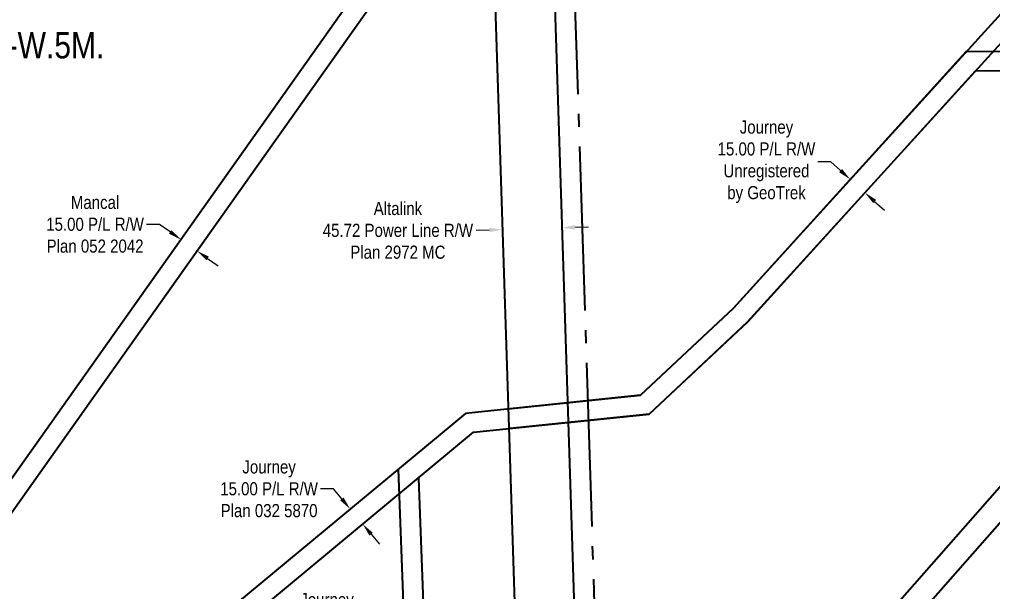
# Model space of a CAD drawing. Extents: x 670596 to 687743, y 5824540 to 5836613.
# Drawn here: x 677528 to 678269, y 5828249 to 5828685 of the extents above; entities that cross this region are included whole.
import ezdxf
from ezdxf.enums import TextEntityAlignment as Align

# ---------------------------------------------------------------- set-up
doc = ezdxf.new("R2010")
doc.units = 0
doc.header["$LTSCALE"] = 5
doc.header["$PDSIZE"] = 0.5
doc.linetypes.add('foc-QUARTERLINE', pattern=[33, 25, -3, 2, -3])
doc.layers.get('Defpoints').update_dxf_attribs({"color": 9})
for name, color, linetype in [('AS-ROADS', 254, 'Continuous'), ('C-SYMBOL', 7, 'Continuous'), ('F-RW', 190, 'Continuous'), ('L-QSEC', 8, 'foc-QUARTERLINE')]:
    doc.layers.add(name, color=color, linetype=linetype)
doc.layers.add('F-RW-T', color=190, linetype='Continuous', lineweight=9)
doc.styles.add('175L', font='ARIALN.TTF', dxfattribs={"height": 20})
doc.styles.add('80CG', font='ARIALN.TTF', dxfattribs={"height": 10})
doc.dimstyles.new('Compass 5 000', dxfattribs={"dimscale": 5, "dimtxt": 9, "dimasz": 2, "dimexe": 0.2, "dimexo": 0.0625, "dimgap": 0.5, "dimtad": 0, "dimtih": 1, "dimtoh": 1, "dimzin": 0, "dimdsep": 46, "dimtxsty": '80CG', "dimcen": 0.1, "dimse1": 1, "dimse2": 1, "dimclrd": 256, "dimclrt": 256, "dimaunit": 1, "dimadec": 4, "dimazin": 0, "dimtfac": 0.06, "dimtofl": 0, "dimtmove": 0, "dimatfit": 1, "dimfxl": 0.2, "dimtolj": 1, "dimtzin": 0, "dimlwd": -1, "dimarcsym": 0})

# ---------------------------------------------------------------- blocks, each defined once
blk = doc.blocks.new('*D453')
at = {"layer": 'Defpoints', "color": 0, "transparency": 16777216}
for p in [(678349.62, 5828748.93), (678154.27, 5828555.8), (678165.38, 5828545.73)]:
    blk.add_point(p, dxfattribs=at)
at = {"layer": 'F-RW-T', "transparency": 16777216}
for p, q in [((678323.69, 5828772.43), (678313.69, 5828772.43)), ((678331.1, 5828765.72), (678323.69, 5828772.43)), ((678357.03, 5828742.21), (678364.43, 5828735.49))]:
    blk.add_line(p, q, dxfattribs=at)
for points in [[(678332.22, 5828766.95), (678329.98, 5828764.48), (678338.5, 5828759)], [(678358.14, 5828743.44), (678355.91, 5828740.97), (678349.62, 5828748.93)]]:
    blk.add_solid(points, dxfattribs=at)
at = {"layer": 'F-RW-T', "transparency": 16777216, "insert": (678274.6, 5828772.43), "char_height": 10, "attachment_point": 5, "style": '80CG'}
blk.add_mtext('\\A1;Journey\\P15.00 P/L R/W\\PPlan 032 5870', dxfattribs=at)
blk = doc.blocks.new('*D455')
at = {"layer": 'Defpoints', "color": 0, "transparency": 16777216}
for p in [(677657.13, 5828526.56), (677650.62, 5828517.37), (677669.34, 5828517.91)]:
    blk.add_point(p, dxfattribs=at)
at = {"layer": 'F-RW-T', "transparency": 16777216}
for p, q in [((677634.3, 5828528.93), (677624.3, 5828528.93)), ((677642.46, 5828523.15), (677634.3, 5828528.93)), ((677671, 5828502.94), (677679.16, 5828497.16))]:
    blk.add_line(p, q, dxfattribs=at)
for points in [[(677643.42, 5828524.51), (677641.5, 5828521.79), (677650.62, 5828517.37)], [(677671.96, 5828504.3), (677670.03, 5828501.58), (677662.84, 5828508.72)]]:
    blk.add_solid(points, dxfattribs=at)
at = {"layer": 'F-RW-T', "transparency": 16777216, "insert": (677585.21, 5828528.93), "char_height": 10, "attachment_point": 5, "style": '80CG'}
blk.add_mtext('\\A1;Mancal\\P15.00 P/L R/W\\PPlan 052 2042', dxfattribs=at)
blk = doc.blocks.new('*D456')
at = {"layer": 'Defpoints', "color": 0, "transparency": 16777216}
for p in [(677787.05, 5828317.9), (677779.71, 5828311.81), (677796.61, 5828306.36)]:
    blk.add_point(p, dxfattribs=at)
at = {"layer": 'F-RW-T', "transparency": 16777216}
for p, q in [((677766.94, 5828327.2), (677756.94, 5828327.2)), ((677773.33, 5828319.51), (677766.94, 5828327.2)), ((677795.66, 5828292.58), (677802.05, 5828284.88))]:
    blk.add_line(p, q, dxfattribs=at)
for points in [[(677774.61, 5828320.57), (677772.04, 5828318.44), (677779.71, 5828311.81)], [(677796.94, 5828293.65), (677794.38, 5828291.52), (677789.28, 5828300.28)]]:
    blk.add_solid(points, dxfattribs=at)
at = {"layer": 'F-RW-T', "transparency": 16777216, "insert": (677717.86, 5828327.2), "char_height": 10, "attachment_point": 5, "style": '80CG'}
blk.add_mtext('\\A1;Journey\\P15.00 P/L R/W\\PPlan 032 5870', dxfattribs=at)
blk = doc.blocks.new('*D462')
at = {"layer": 'Defpoints', "color": 0, "transparency": 16777216}
for p in [(677940.75, 5828545.96), (677895.13, 5828544.5), (677895.75, 5828524.93)]:
    blk.add_point(p, dxfattribs=at)
at = {"layer": 'F-RW-T', "transparency": 16777216}
for p, q in [((677885.76, 5828524.61), (677875.76, 5828524.29)), ((677951.38, 5828526.72), (677961.37, 5828527.04))]:
    blk.add_line(p, q, dxfattribs=at)
for points in [[(677885.71, 5828526.28), (677885.81, 5828522.95), (677895.75, 5828524.93)], [(677951.32, 5828528.39), (677951.43, 5828525.06), (677941.38, 5828526.4)]]:
    blk.add_solid(points, dxfattribs=at)
at = {"layer": 'F-RW-T', "transparency": 16777216, "insert": (677816.07, 5828524.29), "char_height": 10, "attachment_point": 5, "style": '80CG'}
blk.add_mtext('\\A1;Altalink\\P45.72 Power Line R/W\\PPlan 2972 MC', dxfattribs=at)
blk = doc.blocks.new('*D484')
at = {"layer": 'Defpoints', "color": 0, "transparency": 16777216}
for p in [(677821.1, 5828216.91), (677821.66, 5828201.85), (677836.65, 5828202.41)]:
    blk.add_point(p, dxfattribs=at)
at = {"layer": 'F-RW-T', "transparency": 16777216}
for p, q in [((677811.11, 5828216.54), (677801.11, 5828216.16)), ((677846.08, 5828217.85), (677856.07, 5828218.22))]:
    blk.add_line(p, q, dxfattribs=at)
for points in [[(677846.02, 5828219.51), (677846.14, 5828216.18), (677836.09, 5828217.47)], [(677811.04, 5828218.2), (677811.17, 5828214.87), (677821.1, 5828216.91)]]:
    blk.add_solid(points, dxfattribs=at)
at = {"layer": 'F-RW-T', "transparency": 16777216, "insert": (677762.03, 5828216.16), "char_height": 10, "attachment_point": 5, "style": '80CG'}
blk.add_mtext('\\A1;Journey\\P15.00 P/L R/W\\PUnregistered\\Pby GeoTrek', dxfattribs=at)
blk = doc.blocks.new('*D507')
at = {"layer": 'Defpoints', "color": 0, "transparency": 16777216}
for p in [(678160.96, 5828563.18), (678163.88, 5828566.4), (678175.01, 5828556.3)]:
    blk.add_point(p, dxfattribs=at)
at = {"layer": 'F-RW-T', "transparency": 16777216}
for p, q in [((678146.15, 5828576.62), (678136.15, 5828576.62)), ((678153.56, 5828569.9), (678146.15, 5828576.62)), ((678179.51, 5828546.37), (678186.91, 5828539.66))]:
    blk.add_line(p, q, dxfattribs=at)
for points in [[(678154.68, 5828571.13), (678152.44, 5828568.67), (678160.96, 5828563.18)], [(678180.63, 5828547.61), (678178.39, 5828545.14), (678172.1, 5828553.09)]]:
    blk.add_solid(points, dxfattribs=at)
at = {"layer": 'F-RW-T', "transparency": 16777216, "insert": (678097.06, 5828576.62), "char_height": 10, "attachment_point": 5, "style": '80CG'}
blk.add_mtext('\\A1;Journey\\P15.00 P/L R/W\\PUnregistered\\Pby GeoTrek', dxfattribs=at)

msp = doc.modelspace()

# ---------------------------------------------------------------- hatches: boundary and pattern name
at = {"layer": 'AS-ROADS'}
h = msp.add_hatch(color=256, dxfattribs=at)
h.dxf.hatch_style = 1
h.paths.add_polyline_path([(682678.285, 5832378.284), (682679.237, 5832371.44), (682678.476, 5832368.778), (682676.859, 5832365.926), (682687.322, 5832365.831), (682684.183, 5832370.964), (682682.661, 5832374.577), (682682.566, 5832377.333), (682682.566, 5832379.045)], flags=16)
h.paths.add_polyline_path([(681464.565, 5832333.37), (681471.954, 5832333.222), (681472.545, 5832327.019), (681474.319, 5832324.36), (681475.206, 5832323.326), (681461.314, 5832321.997), (681462.939, 5832325.394), (681463.974, 5832328.2), (681464.252, 5832330.272), (681464.542, 5832331.722)], flags=16)
h.paths.add_polyline_path([(681048.14, 5832317.983), (681052.253, 5832311.083), (681052.694, 5832307.12), (681062.388, 5832306.826), (681060.185, 5832312.404), (681056.954, 5832317.249), (681056.66, 5832320.038)], flags=16)
edge = h.paths.add_edge_path()
edge.add_line((683515.178, 5832287.041), (683508.934, 5832397.566))
edge.add_line((677284.424, 5825051.076), (677268.886, 5825051.076))

# ---------------------------------------------------------------- linework, layer by layer
at = {"layer": 'F-RW', "flags": 128}
for points in [[(677185.594, 5827891.665), (677707.591, 5827914.513), (677872.635, 5828001.687), (678016.475, 5828007.388), (678132.723, 5828139.568), (678497.063, 5828553.81), (678496.399, 5828571.844), (678489.415, 5828763.278), (678533.445, 5828903.967), (678531.615, 5828954.601), (678513.637, 5828953.94), (678515.344, 5828906.387), (678471.301, 5828765.694), (678478.816, 5828560.319), (678016.947, 5828035.177), (678008.06, 5828025.073), (677867.849, 5828019.507), (677702.768, 5827932.317), (677184.806, 5827909.63)], [(677624.545, 5828163.604), (677873.71, 5828370.328), (678007.565, 5828384.259), (678082.677, 5828454.506), (678311.94, 5828707.369), (678426.744, 5828824.227), (678500.267, 5828908.416), (678498.65, 5828953.387), (678483.625, 5828952.842), (678485.082, 5828913.809), (678415.743, 5828834.424), (678301.019, 5828717.659), (678071.983, 5828465.04), (678001.006, 5828398.66), (677867.647, 5828384.758), (677614.964, 5828175.143)], [(677182.276, 5827967.557), (677282.788, 5827972.046), (677381.818, 5828111.887), (677864.055, 5828792.864), (677968.317, 5828796.725), (678146.724, 5828901.025), (678145.227, 5828940.431), (678130.244, 5828939.86), (678131.398, 5828909.435), (677964, 5828811.575), (677856.111, 5828807.583), (677636.261, 5828497.089), (677363.001, 5828111.198), (677274.796, 5827986.691), (677181.619, 5827982.529)], [(677882.712, 5828930.8), (677908.468, 5828131.167), (677934.327, 5827327.103), (677962.72, 5826521.773), (677992.051, 5825718.76), (678037.692, 5825720.436), (678008.354, 5826524.64), (677979.917, 5827328.769), (677954.131, 5828132.898), (677928.384, 5828932.472)]]:
    msp.add_lwpolyline(points, close=True, dxfattribs=at)
for points in [[(677900.188, 5828388.222), (678001.04, 5828398.63), (678072.036, 5828465.029), (678249.381, 5828660.682), (678419.353, 5828662.266), (678419.493, 5828647.268), (678256.085, 5828645.746), (678082.733, 5828454.498), (678007.599, 5828384.229), (677901.728, 5828373.303)], [(677831.665, 5828335.445), (677865.355, 5827436.721), (677850.368, 5827436.16), (677816.403, 5828342.201)]]:
    msp.add_lwpolyline(points, dxfattribs=at)
at = {"layer": 'L-QSEC', "flags": 128}
msp.add_lwpolyline([(677969.358, 5828133.476), (677943.459, 5828938.205)], dxfattribs=at)

# ---------------------------------------------------------------- texts
at = {"layer": 'C-SYMBOL', "color": 3, "style": '175L'}
msp.add_text('N.W.1/4 Sec. 33-41-3-W.5M.', height=19.99752, dxfattribs=at).set_placement((677445.287, 5828649.509), align=Align.BOTTOM_CENTER)

# ---------------------------------------------------------------- dimensions: what is measured, and where the dimension line sits
at = {"layer": 'F-RW-T'}
for base, p1, p2, angle, text, picture, middle in [((678349.617, 5828748.925), (678154.273, 5828555.803), (678165.385, 5828545.728), 317.80251, 'Journey\\P15.00 P/L R/W\\PPlan 032 5870', '*D453', (678274.602, 5828772.434)), ((677821.099, 5828216.911), (677836.652, 5828202.415), (677821.664, 5828201.853), 182.146871, 'Journey\\P15.00 P/L R/W\\PUnregistered\\Pby GeoTrek', '*D484', (677762.028, 5828216.161))]:
    dim = msp.add_linear_dim(base=base, p1=p1, p2=p2, angle=angle, text=text, dimstyle='Compass 5 000', dxfattribs=at)
    dim.commit()
    dim.dimension.update_dxf_attribs({"geometry": picture, "text_midpoint": middle, "dimtype": 161})
for p1, p2, distance, text, picture, middle in [((678175.01, 5828556.301), (678163.877, 5828566.395), 4.336, 'Journey\\P15.00 P/L R/W\\PUnregistered\\Pby GeoTrek', '*D507', (678097.062, 5828576.617)), ((677669.343, 5828517.907), (677657.127, 5828526.557), 11.26, 'Mancal\\P15.00 P/L R/W\\PPlan 052 2042', '*D455', (677585.212, 5828528.925)), ((677940.755, 5828545.963), (677895.125, 5828544.495), 19.572, 'Altalink\\P45.72 Power Line R/W\\PPlan 2972 MC', '*D462', (677816.075, 5828524.291)), ((677796.614, 5828306.364), (677787.047, 5828317.896), 9.532, 'Journey\\P15.00 P/L R/W\\PPlan 032 5870', '*D456', (677717.855, 5828327.203))]:
    dim = msp.add_aligned_dim(p1=p1, p2=p2, distance=distance, text=text, dimstyle='Compass 5 000', dxfattribs=at)
    dim.commit()
    dim.dimension.update_dxf_attribs({"geometry": picture, "text_midpoint": middle})

doc.saveas('drawing.dxf')
